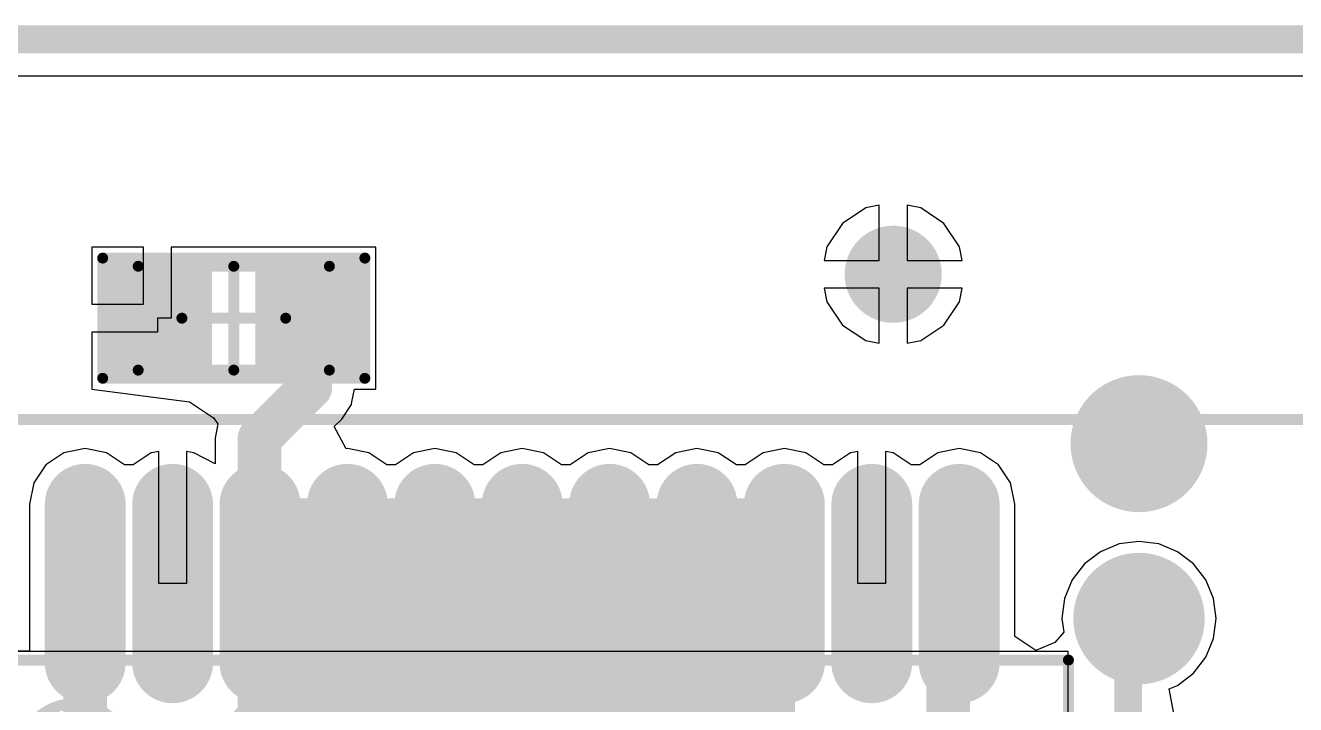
# Model space of a CAD drawing. Extents: x 1.5 to 6.07, y 1.57 to 4.74.
# Drawn here: x 2.4156 to 2.8734, y 4.4966 to 4.7412 of the extents above; entities that cross this region are included whole.
import ezdxf

# ---------------------------------------------------------------- set-up
doc = ezdxf.new("R2010")
doc.units = 0
for name, color, linetype in [('BOTTOMLAYER', 5, 'CONTINUOUS'), ('BOTTOMSOLDER', 6, 'CONTINUOUS'), ('KEEPOUTLAYER', 6, 'CONTINUOUS'), ('MECHANICAL13', 56, 'CONTINUOUS'), ('MECHANICAL15', 56, 'CONTINUOUS'), ('MULTILAYER', 9, 'CONTINUOUS'), ('TOPLAYER', 1, 'CONTINUOUS'), ('TOPPASTE', 8, 'CONTINUOUS'), ('TOPSOLDER', 216, 'CONTINUOUS'), ('VIAHOLELAYER', 16, 'CONTINUOUS')]:
    doc.layers.add(name, color=color, linetype=linetype)

msp = doc.modelspace()

# ---------------------------------------------------------------- linework, layer by layer
at = {"layer": 'BOTTOMLAYER'}
for p, q in [((1.724409, 4.723094), (3.093173, 4.723094)), ((2.718446, 4.675477), (2.710053, 4.669868)), ((2.723346, 4.676451), (2.718446, 4.675477)), ((2.723346, 4.656575), (2.723346, 4.676451)), ((2.738247, 4.675477), (2.733346, 4.676451)), ((2.733346, 4.676451), (2.733346, 4.656575)), ((2.74664, 4.669868), (2.738247, 4.675477)), ((2.710053, 4.669868), (2.704445, 4.661475)), ((2.752248, 4.661475), (2.74664, 4.669868)), ((2.704445, 4.661475), (2.70347, 4.656575)), ((2.753223, 4.656575), (2.752248, 4.661475)), ((2.70347, 4.656575), (2.723346, 4.656575)), ((2.733346, 4.656575), (2.753223, 4.656575)), ((2.723346, 4.646575), (2.70347, 4.646575)), ((2.70347, 4.646575), (2.704445, 4.641674)), ((2.723346, 4.626698), (2.723346, 4.646575)), ((2.753223, 4.646575), (2.733346, 4.646575)), ((2.733346, 4.646575), (2.733346, 4.626698)), ((2.752248, 4.641674), (2.753223, 4.646575)), ((2.704445, 4.641674), (2.710053, 4.633281)), ((2.74664, 4.633281), (2.752248, 4.641674)), ((2.710053, 4.633281), (2.718446, 4.627673)), ((2.738247, 4.627673), (2.74664, 4.633281)), ((2.718446, 4.627673), (2.723346, 4.626698)), ((2.733346, 4.626698), (2.738247, 4.627673))]:
    msp.add_line(p, q, dxfattribs=at)
at = {"layer": 'BOTTOMLAYER', "const_width": 0.0175}
msp.add_lwpolyline([(2.719596, 4.651575, 1), (2.737096, 4.651575, 1)], format="xyb", close=True, dxfattribs=at)
at = {"layer": 'BOTTOMSOLDER'}
msp.add_solid([(2.501968, 4.372047), (2.692913, 4.372047), (2.501968, 4.570866), (2.692913, 4.570866)], dxfattribs=at)
at = {"layer": 'KEEPOUTLAYER', "const_width": 0.01}
msp.add_lwpolyline([(1.507874, 4.73622), (3.106299, 4.73622)], dxfattribs=at)
at = {"layer": 'MECHANICAL13'}
for points, const_width in [([(2.455275, 4.654449, 1), (2.457244, 4.654449, 1)], 0.001969), ([(2.455275, 4.654449, 1), (2.457244, 4.654449, 1)], 0.001969), ([(2.524173, 4.654449, 1), (2.526142, 4.654449, 1)], 0.001969), ([(2.524173, 4.654449, 1), (2.526142, 4.654449, 1)], 0.001969), ([(2.455275, 4.617047, 1), (2.457244, 4.617047, 1)], 0.001969), ([(2.455275, 4.617047, 1), (2.457244, 4.617047, 1)], 0.001969), ([(2.524173, 4.617047, 1), (2.526142, 4.617047, 1)], 0.001969), ([(2.524173, 4.617047, 1), (2.526142, 4.617047, 1)], 0.001969), ([(2.790512, 4.512598, 1), (2.79248, 4.512598, 1)], 0.001969), ([(2.790512, 4.512598, 1), (2.79248, 4.512598, 1)], 0.001969), ([(2.452913, 4.477165, 1), (2.413543, 4.477165, 1)], 0.003937)]:
    msp.add_lwpolyline(points, format="xyb", close=True, dxfattribs=dict(at, const_width=const_width))
at = {"layer": 'MECHANICAL13', "const_width": 0.003937}
for points in [[(2.45626, 4.617047), (2.45626, 4.654449)], [(2.45626, 4.654449), (2.525157, 4.654449)], [(2.525157, 4.617047), (2.525157, 4.654449)], [(2.45626, 4.617047), (2.525157, 4.617047)], [(2.397795, 4.512598), (2.791496, 4.512598)], [(2.791496, 4.118898), (2.791496, 4.512598)]]:
    msp.add_lwpolyline(points, dxfattribs=at)
at = {"layer": 'MECHANICAL15', "const_width": 0.001969}
for points in [[(2.44248, 4.657401, 1), (2.444449, 4.657401, 1)], [(2.44248, 4.657401, 1), (2.444449, 4.657401, 1)], [(2.489724, 4.654449, 1), (2.491693, 4.654449, 1)], [(2.536968, 4.657401, 1), (2.538937, 4.657401, 1)], [(2.536968, 4.657401, 1), (2.538937, 4.657401, 1)], [(2.471024, 4.635748, 1), (2.472992, 4.635748, 1)], [(2.508425, 4.635748, 1), (2.510394, 4.635748, 1)], [(2.489724, 4.617047, 1), (2.491693, 4.617047, 1)], [(2.44248, 4.614094, 1), (2.444449, 4.614094, 1)], [(2.44248, 4.614094, 1), (2.444449, 4.614094, 1)], [(2.536968, 4.614094, 1), (2.538937, 4.614094, 1)], [(2.536968, 4.614094, 1), (2.538937, 4.614094, 1)]]:
    msp.add_lwpolyline(points, format="xyb", close=True, dxfattribs=at)
at = {"layer": 'MECHANICAL15', "const_width": 0.003937}
for points in [[(2.443465, 4.614094), (2.443465, 4.657401)], [(2.443465, 4.657401), (2.537953, 4.657401)], [(2.490709, 4.617047), (2.490709, 4.654449)], [(2.537953, 4.614094), (2.537953, 4.657401)], [(2.472008, 4.635748), (2.509409, 4.635748)], [(2.443465, 4.614094), (2.537953, 4.614094)], [(2.311181, 4.599213), (2.87811, 4.599213)]]:
    msp.add_lwpolyline(points, dxfattribs=at)
at = {"layer": 'MULTILAYER', "const_width": 0.0175}
msp.add_lwpolyline([(2.719596, 4.651575, 1), (2.737096, 4.651575, 1)], format="xyb", close=True, dxfattribs=at)
at = {"layer": 'TOPLAYER'}
for p, q in [((1.724409, 4.723094), (3.093173, 4.723094)), ((2.718446, 4.675477), (2.710053, 4.669868)), ((2.723346, 4.676451), (2.718446, 4.675477)), ((2.723346, 4.656575), (2.723346, 4.676451)), ((2.738247, 4.675477), (2.733346, 4.676451)), ((2.733346, 4.676451), (2.733346, 4.656575)), ((2.74664, 4.669868), (2.738247, 4.675477)), ((2.710053, 4.669868), (2.704445, 4.661475)), ((2.752248, 4.661475), (2.74664, 4.669868)), ((2.45815, 4.661338), (2.439528, 4.661338)), ((2.439528, 4.661338), (2.439528, 4.640748)), ((2.45815, 4.640748), (2.45815, 4.661338)), ((2.486771, 4.661338), (2.468149, 4.661338)), ((2.468149, 4.661338), (2.468149, 4.635738)), ((2.494646, 4.661339), (2.486771, 4.661339)), ((2.486771, 4.661339), (2.486771, 4.661338)), ((2.494646, 4.661338), (2.494646, 4.661339)), ((2.54189, 4.661338), (2.494646, 4.661338)), ((2.494646, 4.661338), (2.494646, 4.661338)), ((2.494646, 4.661338), (2.494646, 4.661338)), ((2.54189, 4.610157), (2.54189, 4.661338)), ((2.704445, 4.661475), (2.70347, 4.656575)), ((2.753223, 4.656575), (2.752248, 4.661475)), ((2.70347, 4.656575), (2.723346, 4.656575)), ((2.733346, 4.656575), (2.753223, 4.656575)), ((2.723346, 4.646575), (2.70347, 4.646575)), ((2.70347, 4.646575), (2.704445, 4.641674)), ((2.723346, 4.626698), (2.723346, 4.646575)), ((2.753223, 4.646575), (2.733346, 4.646575)), ((2.733346, 4.646575), (2.733346, 4.626698)), ((2.752248, 4.641674), (2.753223, 4.646575)), ((2.704445, 4.641674), (2.710053, 4.633281)), ((2.74664, 4.633281), (2.752248, 4.641674)), ((2.439528, 4.640748), (2.45815, 4.640748)), ((2.468149, 4.635738), (2.46316, 4.635738)), ((2.46316, 4.635738), (2.46316, 4.630748)), ((2.710053, 4.633281), (2.718446, 4.627673)), ((2.738247, 4.627673), (2.74664, 4.633281)), ((2.46316, 4.630748), (2.439528, 4.630748)), ((2.439528, 4.630748), (2.439528, 4.610157)), ((2.718446, 4.627673), (2.723346, 4.626698)), ((2.733346, 4.626698), (2.738247, 4.627673)), ((2.439528, 4.610157), (2.439527, 4.610157)), ((2.439527, 4.610157), (2.4747, 4.605658)), ((2.533305, 4.605662), (2.534199, 4.610157)), ((2.534199, 4.610157), (2.54189, 4.610157)), ((2.4747, 4.605658), (2.483361, 4.59987)), ((2.533102, 4.604643), (2.533305, 4.605662)), ((2.529621, 4.599434), (2.533102, 4.604643)), ((2.483361, 4.59987), (2.484963, 4.597645)), ((2.484963, 4.597645), (2.483943, 4.59252)), ((2.484963, 4.597645), (2.484963, 4.597645)), ((2.484963, 4.597645), (2.484963, 4.597645)), ((2.484963, 4.597645), (2.484963, 4.597645)), ((2.484963, 4.597645), (2.484963, 4.597645)), ((2.526884, 4.596696), (2.529621, 4.599434)), ((2.531171, 4.588675), (2.526884, 4.596696)), ((2.483943, 4.59252), (2.483944, 4.592519)), ((2.483944, 4.592519), (2.483944, 4.583224)), ((2.429485, 4.587244), (2.422973, 4.582893)), ((2.437165, 4.588772), (2.429485, 4.587244)), ((2.444846, 4.587244), (2.437165, 4.588772)), ((2.451357, 4.582893), (2.444846, 4.587244)), ((2.460981, 4.587244), (2.454469, 4.582893)), ((2.463661, 4.587777), (2.460981, 4.587244)), ((2.463661, 4.540147), (2.463661, 4.587777)), ((2.476342, 4.587244), (2.473661, 4.587777)), ((2.473661, 4.587777), (2.473661, 4.540147)), ((2.483944, 4.583224), (2.476342, 4.587244)), ((2.476342, 4.587244), (2.476342, 4.587244)), ((2.476342, 4.587244), (2.476342, 4.587244)), ((2.476342, 4.587244), (2.476342, 4.587244)), ((2.476342, 4.587244), (2.476342, 4.587244)), ((2.476342, 4.587244), (2.476342, 4.587244)), ((2.531654, 4.588772), (2.531171, 4.588675)), ((2.539334, 4.587244), (2.531654, 4.588772)), ((2.545845, 4.582893), (2.539334, 4.587244)), ((2.555469, 4.587244), (2.548958, 4.582893)), ((2.56315, 4.588772), (2.555469, 4.587244)), ((2.57083, 4.587244), (2.56315, 4.588772)), ((2.577342, 4.582893), (2.57083, 4.587244)), ((2.586965, 4.587244), (2.580454, 4.582893)), ((2.594646, 4.588772), (2.586965, 4.587244)), ((2.602326, 4.587244), (2.594646, 4.588772)), ((2.608838, 4.582893), (2.602326, 4.587244)), ((2.618461, 4.587244), (2.61195, 4.582893)), ((2.626142, 4.588772), (2.618461, 4.587244)), ((2.633822, 4.587244), (2.626142, 4.588772)), ((2.640334, 4.582893), (2.633822, 4.587244)), ((2.649957, 4.587244), (2.643446, 4.582893)), ((2.657638, 4.588772), (2.649957, 4.587244)), ((2.665319, 4.587244), (2.657638, 4.588772)), ((2.67183, 4.582893), (2.665319, 4.587244)), ((2.681453, 4.587244), (2.674942, 4.582893)), ((2.689134, 4.588772), (2.681453, 4.587244)), ((2.696814, 4.587244), (2.689134, 4.588772)), ((2.703326, 4.582893), (2.696814, 4.587244)), ((2.712949, 4.587244), (2.706438, 4.582893)), ((2.71563, 4.587777), (2.712949, 4.587244)), ((2.71563, 4.540147), (2.71563, 4.587777)), ((2.728311, 4.587244), (2.72563, 4.587777)), ((2.72563, 4.587777), (2.72563, 4.540147)), ((2.734822, 4.582893), (2.728311, 4.587244)), ((2.744445, 4.587244), (2.737934, 4.582893)), ((2.752126, 4.588772), (2.744445, 4.587244)), ((2.759807, 4.587244), (2.752126, 4.588772)), ((2.766318, 4.582893), (2.759807, 4.587244)), ((2.422973, 4.582893), (2.418622, 4.576382)), ((2.454469, 4.582893), (2.451357, 4.582893)), ((2.548958, 4.582893), (2.545845, 4.582893)), ((2.580454, 4.582893), (2.577342, 4.582893)), ((2.61195, 4.582893), (2.608838, 4.582893)), ((2.643446, 4.582893), (2.640334, 4.582893)), ((2.674942, 4.582893), (2.67183, 4.582893)), ((2.706438, 4.582893), (2.703326, 4.582893)), ((2.737934, 4.582893), (2.734822, 4.582893)), ((2.770669, 4.576382), (2.766318, 4.582893)), ((2.418622, 4.576382), (2.417095, 4.568701)), ((2.772197, 4.568701), (2.770669, 4.576382)), ((2.417095, 4.568701), (2.417095, 4.515748)), ((2.772197, 4.521142), (2.772197, 4.568701)), ((2.816929, 4.555356), (2.809735, 4.554409)), ((2.824123, 4.554409), (2.816929, 4.555356)), ((2.803031, 4.551632), (2.797274, 4.547214)), ((2.809735, 4.554409), (2.803031, 4.551632)), ((2.830827, 4.551632), (2.824123, 4.554409)), ((2.836584, 4.547214), (2.830827, 4.551632)), ((2.797274, 4.547214), (2.792856, 4.541457)), ((2.841002, 4.541457), (2.836584, 4.547214)), ((2.792856, 4.541457), (2.79008, 4.534753)), ((2.843779, 4.534753), (2.841002, 4.541457)), ((2.473661, 4.540147), (2.463661, 4.540147)), ((2.72563, 4.540147), (2.71563, 4.540147)), ((2.79008, 4.534753), (2.789132, 4.527559)), ((2.844726, 4.527559), (2.843779, 4.534753)), ((2.789132, 4.527559), (2.789787, 4.522586)), ((2.843779, 4.520365), (2.844726, 4.527559)), ((2.779758, 4.51609), (2.772197, 4.521142)), ((2.786562, 4.518908), (2.779758, 4.51609)), ((2.789787, 4.522586), (2.786562, 4.518908)), ((2.841002, 4.513661), (2.843779, 4.520365)), ((2.397638, 4.515748), (2.791339, 4.515748)), ((2.417095, 4.515748), (2.397638, 4.515748)), ((2.791339, 4.515748), (2.791339, 4.11811)), ((2.836584, 4.507904), (2.841002, 4.513661)), ((2.830827, 4.503486), (2.836584, 4.507904)), ((2.827767, 4.502219), (2.830827, 4.503486)), ((2.829542, 4.493299), (2.827767, 4.502219))]:
    msp.add_line(p, q, dxfattribs=at)
for points, const_width in [([(2.719596, 4.651575, 1), (2.737096, 4.651575, 1)], 0.0175), ([(2.514331, 4.635748, 1), (2.522205, 4.635748, 1)], 0.007874), ([(2.514331, 4.610787, 1), (2.522205, 4.610787, 1)], 0.007874), ([(2.514331, 4.610787, 1), (2.522205, 4.610787, 1)], 0.007874), ([(2.496063, 4.59252, 1), (2.503937, 4.59252, 1)], 0.007874), ([(2.496063, 4.59252, 1), (2.503937, 4.59252, 1)], 0.007874), ([(2.43126, 4.568701, 1), (2.443071, 4.568701, 1)], 0.011811), ([(2.462756, 4.568701, 1), (2.474567, 4.568701, 1)], 0.011811), ([(2.494252, 4.568701, 1), (2.506063, 4.568701, 1)], 0.011811), ([(2.525748, 4.568701, 1), (2.537559, 4.568701, 1)], 0.011811), ([(2.557244, 4.568701, 1), (2.569055, 4.568701, 1)], 0.011811), ([(2.58874, 4.568701, 1), (2.600551, 4.568701, 1)], 0.011811), ([(2.620236, 4.568701, 1), (2.632047, 4.568701, 1)], 0.011811), ([(2.651732, 4.568701, 1), (2.663543, 4.568701, 1)], 0.011811), ([(2.683228, 4.568701, 1), (2.695039, 4.568701, 1)], 0.011811), ([(2.714724, 4.568701, 1), (2.726535, 4.568701, 1)], 0.011811), ([(2.746221, 4.568701, 1), (2.758031, 4.568701, 1)], 0.011811), ([(2.433228, 4.540945, 1), (2.441102, 4.540945, 1)], 0.007874), ([(2.46065, 4.541732, 1), (2.46565, 4.541732, 1)], 0.005), ([(2.744252, 4.540158, 1), (2.752126, 4.540158, 1)], 0.007874), ([(2.807087, 4.527559, 1), (2.826772, 4.527559, 1)], 0.019685), ([(2.462224, 4.540158, 1), (2.467224, 4.540158, 1)], 0.005), ([(2.810492, 4.523622, 1), (2.815492, 4.523622, 1)], 0.005), ([(2.810492, 4.523622, 1), (2.815492, 4.523622, 1)], 0.005), ([(2.812461, 4.52559, 1), (2.817461, 4.52559, 1)], 0.005), ([(2.43126, 4.511614, 1), (2.443071, 4.511614, 1)], 0.011811), ([(2.462756, 4.511614, 1), (2.474567, 4.511614, 1)], 0.011811), ([(2.494252, 4.511614, 1), (2.506063, 4.511614, 1)], 0.011811), ([(2.525748, 4.511614, 1), (2.537559, 4.511614, 1)], 0.011811), ([(2.557244, 4.511614, 1), (2.569055, 4.511614, 1)], 0.011811), ([(2.58874, 4.511614, 1), (2.600551, 4.511614, 1)], 0.011811), ([(2.620236, 4.511614, 1), (2.632047, 4.511614, 1)], 0.011811), ([(2.651732, 4.511614, 1), (2.663543, 4.511614, 1)], 0.011811), ([(2.683228, 4.511614, 1), (2.695039, 4.511614, 1)], 0.011811), ([(2.714724, 4.511614, 1), (2.726535, 4.511614, 1)], 0.011811), ([(2.746221, 4.511614, 1), (2.758031, 4.511614, 1)], 0.011811), ([(2.496063, 4.492126, 1), (2.503937, 4.492126, 1)], 0.007874), ([(2.496063, 4.492126, 1), (2.503937, 4.492126, 1)], 0.007874)]:
    msp.add_lwpolyline(points, format="xyb", close=True, dxfattribs=dict(at, const_width=const_width))
for points, const_width in [([(2.518268, 4.610787), (2.518268, 4.635748)], 0.015748), ([(2.5, 4.59252), (2.518268, 4.610787)], 0.015748), ([(2.5, 4.492126), (2.5, 4.59252)], 0.015748), ([(2.437165, 4.568701), (2.437165, 4.511614)], 0.023622), ([(2.468661, 4.568701), (2.468661, 4.511614)], 0.023622), ([(2.500157, 4.568701), (2.500157, 4.511614)], 0.023622), ([(2.531654, 4.568701), (2.531654, 4.511614)], 0.023622), ([(2.56315, 4.568701), (2.56315, 4.511614)], 0.023622), ([(2.594646, 4.568701), (2.594646, 4.511614)], 0.023622), ([(2.626142, 4.568701), (2.626142, 4.511614)], 0.023622), ([(2.657638, 4.568701), (2.657638, 4.511614)], 0.023622), ([(2.689134, 4.568701), (2.689134, 4.511614)], 0.023622), ([(2.72063, 4.568701), (2.72063, 4.511614)], 0.023622), ([(2.752126, 4.568701), (2.752126, 4.511614)], 0.023622), ([(2.437165, 4.448661), (2.437165, 4.540945)], 0.015748), ([(2.46315, 4.541732), (2.464724, 4.540158)], 0.01), ([(2.748189, 4.247008), (2.748189, 4.540158)], 0.015748), ([(2.812992, 4.523622), (2.814961, 4.52559)], 0.01), ([(2.812992, 4.472441), (2.812992, 4.523622)], 0.01), ([(2.44685, 4.438976), (2.5, 4.492126)], 0.015748)]:
    msp.add_lwpolyline(points, dxfattribs=dict(at, const_width=const_width))
for points in [[(2.447401, 4.653464), (2.447401, 4.618031), (2.478897, 4.653464), (2.478897, 4.618031)], [(2.50252, 4.653464), (2.50252, 4.618031), (2.534016, 4.653464), (2.534016, 4.618031)]]:
    msp.add_solid(points, dxfattribs=at)
at = {"layer": 'TOPPASTE', "const_width": 0.023622}
for points in [[(2.437165, 4.568701), (2.437165, 4.511614)], [(2.468661, 4.568701), (2.468661, 4.511614)], [(2.500157, 4.568701), (2.500157, 4.511614)], [(2.531654, 4.568701), (2.531654, 4.511614)], [(2.56315, 4.568701), (2.56315, 4.511614)], [(2.594646, 4.568701), (2.594646, 4.511614)], [(2.626142, 4.568701), (2.626142, 4.511614)], [(2.657638, 4.568701), (2.657638, 4.511614)], [(2.689134, 4.568701), (2.689134, 4.511614)], [(2.72063, 4.568701), (2.72063, 4.511614)], [(2.752126, 4.568701), (2.752126, 4.511614)]]:
    msp.add_lwpolyline(points, dxfattribs=at)
at = {"layer": 'TOPPASTE'}
for points, const_width in [([(2.43126, 4.568701, 1), (2.443071, 4.568701, 1)], 0.011811), ([(2.462756, 4.568701, 1), (2.474567, 4.568701, 1)], 0.011811), ([(2.494252, 4.568701, 1), (2.506063, 4.568701, 1)], 0.011811), ([(2.525748, 4.568701, 1), (2.537559, 4.568701, 1)], 0.011811), ([(2.557244, 4.568701, 1), (2.569055, 4.568701, 1)], 0.011811), ([(2.58874, 4.568701, 1), (2.600551, 4.568701, 1)], 0.011811), ([(2.620236, 4.568701, 1), (2.632047, 4.568701, 1)], 0.011811), ([(2.651732, 4.568701, 1), (2.663543, 4.568701, 1)], 0.011811), ([(2.683228, 4.568701, 1), (2.695039, 4.568701, 1)], 0.011811), ([(2.714724, 4.568701, 1), (2.726535, 4.568701, 1)], 0.011811), ([(2.746221, 4.568701, 1), (2.758031, 4.568701, 1)], 0.011811), ([(2.807087, 4.527559, 1), (2.826772, 4.527559, 1)], 0.019685), ([(2.43126, 4.511614, 1), (2.443071, 4.511614, 1)], 0.011811), ([(2.462756, 4.511614, 1), (2.474567, 4.511614, 1)], 0.011811), ([(2.494252, 4.511614, 1), (2.506063, 4.511614, 1)], 0.011811), ([(2.525748, 4.511614, 1), (2.537559, 4.511614, 1)], 0.011811), ([(2.557244, 4.511614, 1), (2.569055, 4.511614, 1)], 0.011811), ([(2.58874, 4.511614, 1), (2.600551, 4.511614, 1)], 0.011811), ([(2.620236, 4.511614, 1), (2.632047, 4.511614, 1)], 0.011811), ([(2.651732, 4.511614, 1), (2.663543, 4.511614, 1)], 0.011811), ([(2.683228, 4.511614, 1), (2.695039, 4.511614, 1)], 0.011811), ([(2.714724, 4.511614, 1), (2.726535, 4.511614, 1)], 0.011811), ([(2.746221, 4.511614, 1), (2.758031, 4.511614, 1)], 0.011811)]:
    msp.add_lwpolyline(points, format="xyb", close=True, dxfattribs=dict(at, const_width=const_width))
for points in [[(2.447401, 4.653464), (2.447401, 4.618031), (2.478897, 4.653464), (2.478897, 4.618031)], [(2.50252, 4.653464), (2.50252, 4.618031), (2.534016, 4.653464), (2.534016, 4.618031)]]:
    msp.add_solid(points, dxfattribs=at)
at = {"layer": 'TOPSOLDER'}
for points, const_width in [([(2.836614, 4.590551, 1), (2.797244, 4.590551, 1)], 0.01), ([(2.826772, 4.590551, 1), (2.807087, 4.590551, 1)], 0.01), ([(2.818898, 4.590551, 1), (2.814961, 4.590551, 1)], 0.01), ([(2.794744, 4.590551, 1), (2.799744, 4.590551, 1)], 0.005), ([(2.804587, 4.590551, 1), (2.809587, 4.590551, 1)], 0.005), ([(2.812461, 4.590551, 1), (2.817461, 4.590551, 1)], 0.005), ([(2.816398, 4.590551, 1), (2.821398, 4.590551, 1)], 0.005), ([(2.824272, 4.590551, 1), (2.829272, 4.590551, 1)], 0.005), ([(2.834114, 4.590551, 1), (2.839114, 4.590551, 1)], 0.005), ([(2.429882, 4.568701, 1), (2.444449, 4.568701, 1)], 0.014567), ([(2.461378, 4.568701, 1), (2.475945, 4.568701, 1)], 0.014567), ([(2.492874, 4.568701, 1), (2.507441, 4.568701, 1)], 0.014567), ([(2.52437, 4.568701, 1), (2.538937, 4.568701, 1)], 0.014567), ([(2.555866, 4.568701, 1), (2.570433, 4.568701, 1)], 0.014567), ([(2.587362, 4.568701, 1), (2.601929, 4.568701, 1)], 0.014567), ([(2.618858, 4.568701, 1), (2.633425, 4.568701, 1)], 0.014567), ([(2.650354, 4.568701, 1), (2.664921, 4.568701, 1)], 0.014567), ([(2.68185, 4.568701, 1), (2.696417, 4.568701, 1)], 0.014567), ([(2.713347, 4.568701, 1), (2.727913, 4.568701, 1)], 0.014567), ([(2.744843, 4.568701, 1), (2.759409, 4.568701, 1)], 0.014567), ([(2.805087, 4.527559, 1), (2.828772, 4.527559, 1)], 0.023685), ([(2.429882, 4.511614, 1), (2.444449, 4.511614, 1)], 0.014567), ([(2.461378, 4.511614, 1), (2.475945, 4.511614, 1)], 0.014567), ([(2.492874, 4.511614, 1), (2.507441, 4.511614, 1)], 0.014567), ([(2.52437, 4.511614, 1), (2.538937, 4.511614, 1)], 0.014567), ([(2.555866, 4.511614, 1), (2.570433, 4.511614, 1)], 0.014567), ([(2.587362, 4.511614, 1), (2.601929, 4.511614, 1)], 0.014567), ([(2.618858, 4.511614, 1), (2.633425, 4.511614, 1)], 0.014567), ([(2.650354, 4.511614, 1), (2.664921, 4.511614, 1)], 0.014567), ([(2.68185, 4.511614, 1), (2.696417, 4.511614, 1)], 0.014567), ([(2.713347, 4.511614, 1), (2.727913, 4.511614, 1)], 0.014567), ([(2.744843, 4.511614, 1), (2.759409, 4.511614, 1)], 0.014567)]:
    msp.add_lwpolyline(points, format="xyb", close=True, dxfattribs=dict(at, const_width=const_width))
at = {"layer": 'TOPSOLDER', "const_width": 0.029134}
for points in [[(2.437165, 4.568701), (2.437165, 4.511614)], [(2.468661, 4.568701), (2.468661, 4.511614)], [(2.500157, 4.568701), (2.500157, 4.511614)], [(2.531654, 4.568701), (2.531654, 4.511614)], [(2.56315, 4.568701), (2.56315, 4.511614)], [(2.594646, 4.568701), (2.594646, 4.511614)], [(2.626142, 4.568701), (2.626142, 4.511614)], [(2.657638, 4.568701), (2.657638, 4.511614)], [(2.689134, 4.568701), (2.689134, 4.511614)], [(2.72063, 4.568701), (2.72063, 4.511614)], [(2.752126, 4.568701), (2.752126, 4.511614)]]:
    msp.add_lwpolyline(points, dxfattribs=at)
at = {"layer": 'TOPSOLDER'}
for points in [[(2.443401, 4.657464), (2.443401, 4.614031), (2.482897, 4.657464), (2.482897, 4.614031)], [(2.49852, 4.657464), (2.49852, 4.614031), (2.538016, 4.657464), (2.538016, 4.614031)]]:
    msp.add_solid(points, dxfattribs=at)
at = {"layer": 'VIAHOLELAYER', "const_width": 0.01}
msp.add_lwpolyline([(2.723346, 4.651575, 1), (2.733346, 4.651575, 1)], format="xyb", close=True, dxfattribs=at)

doc.saveas('drawing.dxf')
